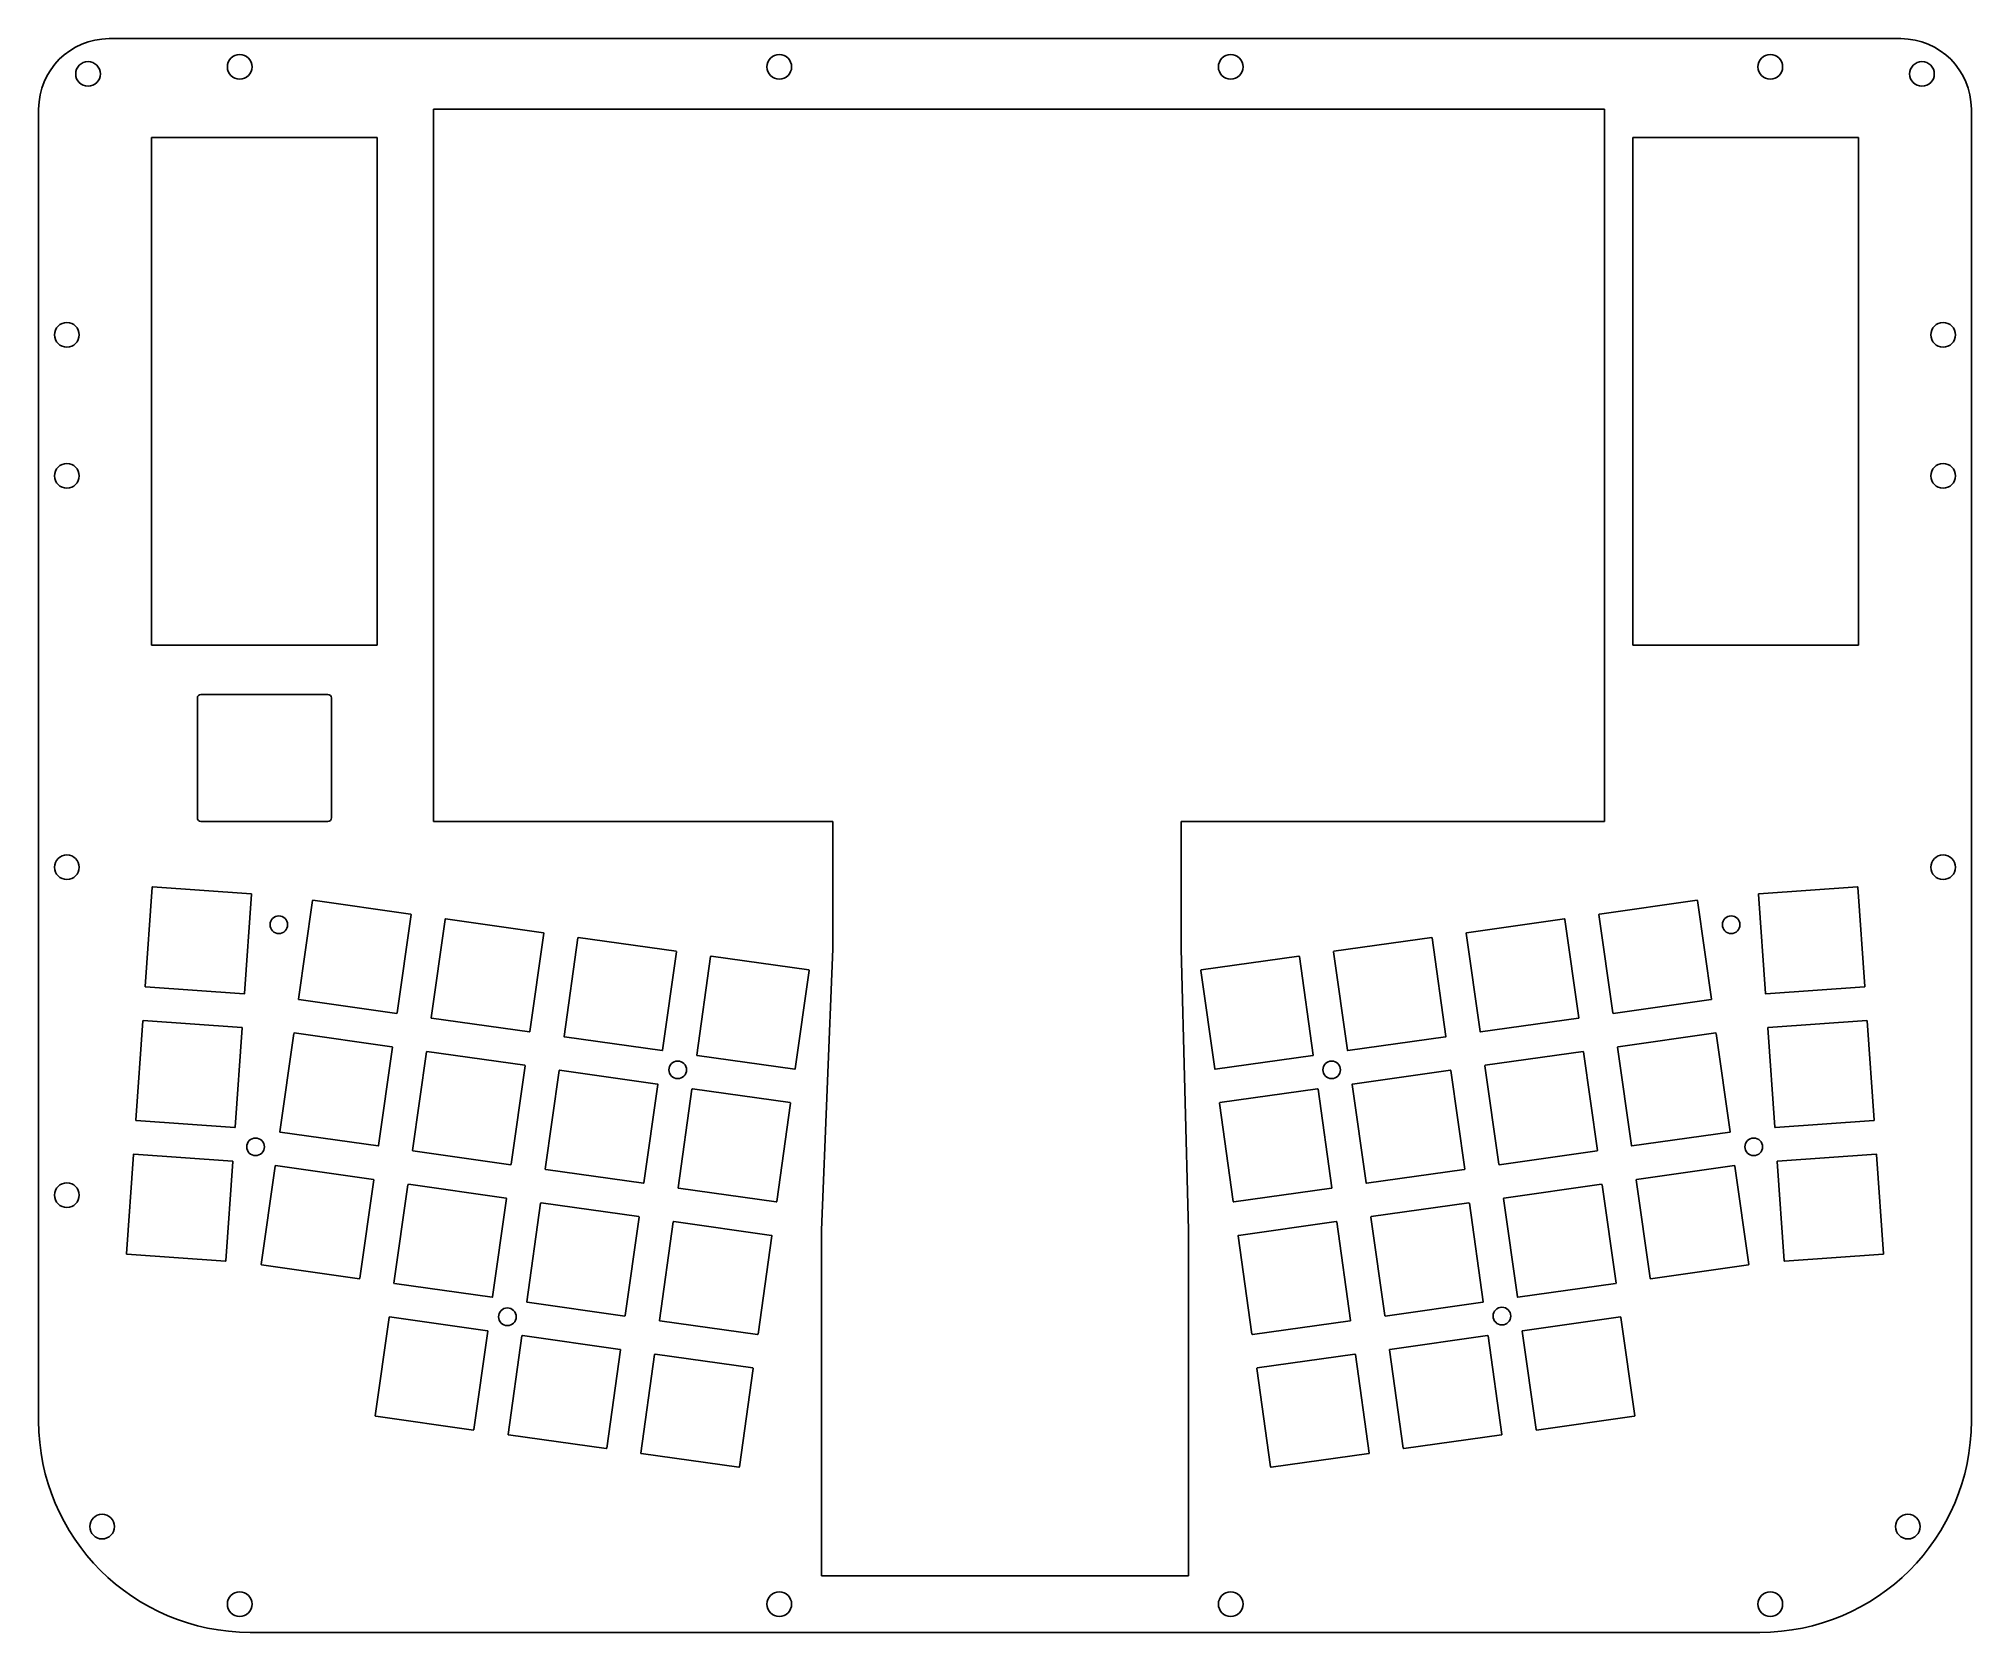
# Model space of a CAD drawing. Header units: millimetres. Extents: x -137 to 137, y -96 to 130.
import ezdxf

# ---------------------------------------------------------------- set-up
doc = ezdxf.new("R2010")
doc.units = ezdxf.units.MM
doc.layers.get('0').update_dxf_attribs({"linetype": 'CONTINUOUS'})

msp = doc.modelspace()

# ---------------------------------------------------------------- linework, layer by layer
for p, q in [((-127, 130), (127, 130)), ((-137, -66), (-137, 120)), ((-81, 19), (-81, 120)), ((-81, 120), (85, 120)), ((85, 120), (85, 19)), ((137, 120), (137, -66)), ((-121, 44), (-121, 116)), ((-121, 116), (-89, 116)), ((-89, 116), (-89, 44)), ((89, 44), (89, 116)), ((89, 116), (121, 116)), ((121, 116), (121, 44)), ((-89, 44), (-121, 44)), ((121, 44), (89, 44)), ((-114.5, 19.5), (-114.5, 36.5)), ((-114, 37), (-96, 37)), ((-95.5, 36.5), (-95.5, 19.5)), ((-96, 19), (-114, 19)), ((-24.41, 19), (-81, 19)), ((-24.41, 0.91), (-24.41, 19)), ((24.98, 0.91), (24.98, 19)), ((85, 19), (24.98, 19)), ((-121.9, -4.41), (-120.91, 9.65)), ((-120.84, 9.71), (-106.88, 8.73)), ((-106.83, 8.67), (-107.81, -5.39)), ((106.83, 8.67), (107.81, -5.39)), ((120.84, 9.71), (106.88, 8.73)), ((121.9, -4.41), (120.91, 9.65)), ((-100.15, -6.2), (-98.19, 7.76)), ((-98.12, 7.81), (-84.26, 5.86)), ((-84.21, 5.79), (-86.17, -8.16)), ((84.21, 5.79), (86.17, -8.16)), ((98.12, 7.81), (84.26, 5.86)), ((100.15, -6.2), (98.19, 7.76)), ((-81.34, -8.84), (-79.38, 5.11)), ((-79.31, 5.17), (-65.45, 3.22)), ((-65.39, 3.15), (-67.36, -10.81)), ((65.39, 3.15), (67.36, -10.81)), ((79.31, 5.17), (65.45, 3.22)), ((81.34, -8.84), (79.38, 5.11)), ((-62.52, -11.49), (-60.56, 2.47)), ((-60.49, 2.52), (-46.63, 0.58)), ((-46.58, 0.51), (-48.54, -13.45)), ((-26, -38.95), (-24.41, 0.91)), ((24.98, 0.91), (26, -38.95)), ((46.58, 0.51), (48.54, -13.45)), ((60.49, 2.52), (46.63, 0.58)), ((62.52, -11.49), (60.56, 2.47)), ((-43.71, -14.13), (-41.75, -0.17)), ((-41.68, -0.12), (-27.82, -2.07)), ((-27.76, -2.14), (-29.73, -16.1)), ((27.76, -2.14), (29.73, -16.1)), ((41.68, -0.12), (27.82, -2.07)), ((43.71, -14.13), (41.75, -0.17)), ((-107.88, -5.45), (-121.84, -4.48)), ((107.88, -5.45), (121.84, -4.48)), ((-86.24, -8.22), (-100.1, -6.27)), ((86.24, -8.22), (100.1, -6.27)), ((-123.22, -23.36), (-122.24, -9.3)), ((-122.17, -9.24), (-108.21, -10.22)), ((-108.15, -10.29), (-109.13, -24.35)), ((-67.43, -10.86), (-81.29, -8.91)), ((67.43, -10.86), (81.29, -8.91)), ((108.15, -10.29), (109.13, -24.35)), ((122.17, -9.24), (108.21, -10.22)), ((123.22, -23.36), (122.24, -9.3)), ((-102.8, -25.01), (-100.84, -11.06)), ((-100.77, -11), (-86.91, -12.95)), ((-86.85, -13.02), (-88.82, -26.98)), ((-81.95, -13.65), (-68.09, -15.59)), ((-48.61, -13.51), (-62.47, -11.56)), ((48.61, -13.51), (62.47, -11.56)), ((81.95, -13.65), (68.09, -15.59)), ((86.85, -13.02), (88.82, -26.98)), ((100.77, -11), (86.91, -12.95)), ((102.8, -25.01), (100.84, -11.06)), ((-83.98, -27.66), (-82.02, -13.7)), ((-68.04, -15.67), (-70, -29.62)), ((-65.17, -30.3), (-63.21, -16.34)), ((-63.14, -16.29), (-49.28, -18.24)), ((-29.8, -16.15), (-43.66, -14.2)), ((29.8, -16.15), (43.66, -14.2)), ((63.14, -16.29), (49.28, -18.24)), ((65.17, -30.3), (63.21, -16.34)), ((68.04, -15.67), (70, -29.62)), ((83.98, -27.66), (82.02, -13.7)), ((-49.22, -18.31), (-51.19, -32.27)), ((-46.35, -32.95), (-44.39, -18.99)), ((-44.32, -18.94), (-30.46, -20.88)), ((44.32, -18.94), (30.46, -20.88)), ((46.35, -32.95), (44.39, -18.99)), ((49.22, -18.31), (51.19, -32.27)), ((-30.41, -20.95), (-32.37, -34.91)), ((30.41, -20.95), (32.37, -34.91)), ((-109.2, -24.41), (-123.16, -23.43)), ((109.2, -24.41), (123.16, -23.43)), ((-88.89, -27.03), (-102.74, -25.08)), ((88.89, -27.03), (102.74, -25.08)), ((-124.55, -42.32), (-123.56, -28.26)), ((-123.5, -28.2), (-109.53, -29.17)), ((-109.48, -29.24), (-110.46, -43.3)), ((-105.44, -43.83), (-103.48, -29.87)), ((-103.41, -29.82), (-89.55, -31.77)), ((-70.07, -29.68), (-83.93, -27.73)), ((70.07, -29.68), (83.93, -27.73)), ((103.41, -29.82), (89.55, -31.77)), ((105.44, -43.83), (103.48, -29.87)), ((109.48, -29.24), (110.46, -43.3)), ((123.5, -28.2), (109.53, -29.17)), ((124.55, -42.32), (123.56, -28.26)), ((-89.5, -31.84), (-91.46, -45.79)), ((-86.63, -46.47), (-84.67, -32.52)), ((-84.59, -32.46), (-70.74, -34.41)), ((-51.26, -32.32), (-65.11, -30.37)), ((51.26, -32.32), (65.11, -30.37)), ((84.59, -32.46), (70.74, -34.41)), ((86.63, -46.47), (84.67, -32.52)), ((89.5, -31.84), (91.46, -45.79)), ((-70.68, -34.48), (-72.64, -48.44)), ((-67.81, -49.12), (-65.85, -35.16)), ((-65.78, -35.11), (-51.92, -37.05)), ((-32.44, -34.96), (-46.3, -33.02)), ((32.44, -34.96), (46.3, -33.02)), ((65.78, -35.11), (51.92, -37.05)), ((67.81, -49.12), (65.85, -35.16)), ((70.68, -34.48), (72.64, -48.44)), ((-51.87, -37.12), (-53.83, -51.08)), ((-49, -51.76), (-47.04, -37.8)), ((-46.96, -37.75), (-33.11, -39.7)), ((46.96, -37.75), (33.11, -39.7)), ((49, -51.76), (47.04, -37.8)), ((51.87, -37.12), (53.83, -51.08)), ((-33.05, -39.77), (-35.01, -53.73)), ((-26, -88), (-26, -38.95)), ((26, -38.95), (26, -88)), ((33.05, -39.77), (35.01, -53.73)), ((-110.53, -43.36), (-124.49, -42.38)), ((110.53, -43.36), (124.49, -42.38)), ((-91.53, -45.85), (-105.39, -43.9)), ((-72.72, -48.49), (-86.57, -46.54)), ((72.72, -48.49), (86.57, -46.54)), ((91.53, -45.85), (105.39, -43.9)), ((-53.9, -51.14), (-67.76, -49.19)), ((53.9, -51.14), (67.76, -49.19)), ((-89.27, -65.29), (-87.31, -51.33)), ((-87.24, -51.28), (-73.38, -53.22)), ((-35.09, -53.78), (-48.94, -51.83)), ((35.09, -53.78), (48.94, -51.83)), ((87.24, -51.28), (73.38, -53.22)), ((89.27, -65.29), (87.31, -51.33)), ((-73.33, -53.3), (-75.29, -67.25)), ((-70.46, -67.93), (-68.5, -53.97)), ((-68.42, -53.92), (-54.57, -55.87)), ((68.42, -53.92), (54.57, -55.87)), ((70.46, -67.93), (68.5, -53.97)), ((73.33, -53.3), (75.29, -67.25)), ((-54.51, -55.94), (-56.47, -69.9)), ((-51.64, -70.58), (-49.68, -56.62)), ((-49.61, -56.57), (-35.75, -58.51)), ((49.61, -56.57), (35.75, -58.51)), ((51.64, -70.58), (49.68, -56.62)), ((54.51, -55.94), (56.47, -69.9)), ((-35.7, -58.58), (-37.66, -72.54)), ((35.7, -58.58), (37.66, -72.54)), ((-75.36, -67.31), (-89.22, -65.36)), ((75.36, -67.31), (89.22, -65.36)), ((-56.55, -69.95), (-70.4, -68)), ((56.55, -69.95), (70.4, -68)), ((-37.73, -72.59), (-51.59, -70.65)), ((37.73, -72.59), (51.59, -70.65)), ((26, -88), (-26, -88)), ((107, -96), (-107, -96))]:
    msp.add_line(p, q)
for centre, radius in [((-130, 125), 1.75), ((-108.5, 126), 1.75), ((-32, 126), 1.75), ((32, 126), 1.75), ((108.5, 126), 1.75), ((130, 125), 1.75), ((-133, 88), 1.75), ((133, 88), 1.75), ((-133, 68), 1.75), ((133, 68), 1.75), ((-133, 12.5), 1.75), ((133, 12.5), 1.75), ((-102.95, 4.35), 1.25), ((102.95, 4.35), 1.25), ((-46.4, -16.23), 1.25), ((46.31, -16.23), 1.25), ((-106.25, -27.15), 1.25), ((106.15, -27.15), 1.25), ((-133, -34), 1.75), ((-70.55, -51.25), 1.25), ((70.45, -51.15), 1.25), ((-128, -81), 1.75), ((128, -81), 1.75), ((-108.5, -92), 1.75), ((-32, -92), 1.75), ((32, -92), 1.75), ((108.5, -92), 1.75)]:
    msp.add_circle(centre, radius)
for centre, radius, start, end in [((-127, 120), 10, 90, 180), ((127, 120), 10, 0, 90), ((-114, 36.5), 0.5, 90, 180), ((-96, 36.5), 0.5, 0, 90), ((-114, 19.5), 0.5, 180, 270), ((-96, 19.5), 0.5, -90, 0), ((-120.85, 9.65), 0.0629, 86.157, 175.9966), ((-106.89, 8.67), 0.0629, -3.9987, 85.9999), ((106.89, 8.67), 0.0629, 94.0001, 183.9987), ((120.85, 9.65), 0.0629, 4.0034, 93.843), ((-98.13, 7.75), 0.0629, 81.9817, 172.0001), ((-84.27, 5.8), 0.0629, -8.0644, 82), ((84.27, 5.8), 0.0629, 98, 188.0644), ((98.13, 7.75), 0.0629, 7.9999, 98.0183), ((-79.32, 5.11), 0.0629, 81.9817, 172.0001), ((-65.46, 3.16), 0.0629, -7.9999, 81.9355), ((65.46, 3.16), 0.0629, 98.0645, 187.9999), ((79.32, 5.11), 0.0629, 7.9999, 98.0183), ((-60.5, 2.46), 0.0629, 81.9817, 172.0001), ((-46.64, 0.51), 0.0629, -7.9999, 81.9308), ((46.64, 0.51), 0.0629, 98.0692, 187.9999), ((60.5, 2.46), 0.0629, 7.9999, 98.0183), ((-41.68, -0.18), 0.0629, 81.9838, 172.0001), ((-27.83, -2.13), 0.063, -7.9999, 81.9277), ((27.83, -2.13), 0.063, 98.0723, 187.9999), ((41.68, -0.18), 0.0629, 7.9999, 98.0162), ((-121.83, -4.41), 0.0629, 175.9966, 266.5851), ((-107.87, -5.39), 0.063, 266, 355.9747), ((107.87, -5.39), 0.063, 184.0253, 274), ((121.83, -4.41), 0.0629, -86.5851, 4.0034), ((-100.09, -6.21), 0.063, 172.0307, 262), ((-86.23, -8.15), 0.063, 262, 352.0024), ((86.23, -8.15), 0.063, 187.9976, 278), ((100.09, -6.21), 0.063, -82, 7.9693), ((-122.17, -9.31), 0.0629, 86.1432, 176.0006), ((-108.21, -10.28), 0.0629, -3.931, 85.9999), ((-81.28, -8.85), 0.063, 172.0305, 262.0002), ((-67.42, -10.8), 0.063, 262.0002, 351.9199), ((67.42, -10.8), 0.063, 188.0801, 277.9998), ((81.28, -8.85), 0.063, -82.0002, 7.9695), ((108.21, -10.28), 0.0629, 94.0001, 183.931), ((122.17, -9.31), 0.0629, 3.9994, 93.8568), ((-100.77, -11.06), 0.063, 82.1008, 171.9997), ((-86.92, -13.01), 0.063, -7.9999, 81.92), ((-81.96, -13.71), 0.063, 82.0229, 172.0001), ((-62.46, -11.5), 0.063, 172.0229, 262), ((-48.6, -13.44), 0.063, 262, 351.9201), ((48.6, -13.44), 0.063, 188.0799, 278), ((62.46, -11.5), 0.063, -82, 7.9771), ((81.96, -13.71), 0.063, 7.9999, 97.9771), ((86.92, -13.01), 0.063, 98.08, 187.9999), ((100.77, -11.06), 0.063, 8.0003, 97.8992), ((-68.1, -15.66), 0.0629, -8.08, 82.0001), ((-63.14, -16.35), 0.0629, 82.0001, 172.0229), ((-43.65, -14.14), 0.063, 172.0229, 262), ((-29.79, -16.09), 0.063, 262, 351.9201), ((29.79, -16.09), 0.063, 188.0799, 278), ((43.65, -14.14), 0.063, -82, 7.9771), ((63.14, -16.35), 0.0629, 7.9771, 97.9999), ((68.1, -15.66), 0.0629, 97.9999, 188.08), ((-49.29, -18.3), 0.063, -7.9999, 81.92), ((-44.33, -19), 0.0629, 82.0001, 172.0229), ((44.33, -19), 0.0629, 7.9771, 97.9999), ((49.29, -18.3), 0.063, 98.08, 187.9999), ((-30.47, -20.95), 0.063, -7.9999, 81.92), ((30.47, -20.95), 0.063, 98.08, 187.9999), ((-123.16, -23.37), 0.0625, 175.5946, 266.0001), ((-109.2, -24.34), 0.063, 266.0001, 355.9843), ((109.2, -24.34), 0.063, 184.0157, 273.9999), ((123.16, -23.37), 0.0625, -86.0001, 4.4054), ((-102.74, -25.02), 0.063, 172.1009, 261.9996), ((-88.88, -26.97), 0.0629, 261.9996, 352.0233), ((88.88, -26.97), 0.0629, 187.9767, 278.0004), ((102.74, -25.02), 0.063, -81.9996, 7.8991), ((-123.5, -28.26), 0.0629, 86.1529, 176.0006), ((-109.54, -29.24), 0.0629, -4.0002, 86.0691), ((-103.42, -29.88), 0.063, 82.1008, 171.9997), ((-83.92, -27.67), 0.063, 172.0229, 262), ((-70.06, -29.61), 0.0629, 261.92, 352.0001), ((70.06, -29.61), 0.0629, 187.9999, 278.08), ((83.92, -27.67), 0.063, -82, 7.9771), ((103.42, -29.88), 0.063, 8.0003, 97.8992), ((109.54, -29.24), 0.0629, 93.9309, 184.0002), ((123.5, -28.26), 0.0629, 3.9994, 93.8471), ((-89.56, -31.83), 0.063, -7.9999, 81.92), ((-84.6, -32.52), 0.063, 82.1008, 171.9997), ((-65.11, -30.31), 0.063, 172.0229, 262), ((-51.25, -32.26), 0.063, 262, 351.9201), ((51.25, -32.26), 0.063, 188.0799, 278), ((65.11, -30.31), 0.063, -82, 7.9771), ((84.6, -32.52), 0.063, 8.0003, 97.8992), ((89.56, -31.83), 0.063, 98.08, 187.9999), ((-70.75, -34.47), 0.0629, -8.08, 82.0001), ((-65.79, -35.17), 0.063, 82.0229, 172.0001), ((-46.29, -32.95), 0.0629, 172.0001, 262.0229), ((-32.43, -34.9), 0.0629, 262, 352.0229), ((32.43, -34.9), 0.0629, 187.9771, 278), ((46.29, -32.95), 0.0629, -82.0229, 7.9999), ((65.79, -35.17), 0.063, 7.9999, 97.9771), ((70.75, -34.47), 0.0629, 97.9999, 188.08), ((-51.93, -37.12), 0.063, -7.9999, 81.92), ((-46.97, -37.81), 0.063, 82.0229, 172.0001), ((46.97, -37.81), 0.063, 7.9999, 97.9771), ((51.93, -37.12), 0.063, 98.08, 187.9999), ((-33.12, -39.76), 0.0629, -8.08, 82.0001), ((33.12, -39.76), 0.0629, 97.9999, 188.08), ((-124.48, -42.32), 0.0625, 175.6791, 265.9999), ((-110.52, -43.3), 0.063, 265.9999, 355.9845), ((-105.38, -43.84), 0.063, 172.1005, 262), ((105.38, -43.84), 0.063, -82, 7.8995), ((110.52, -43.3), 0.063, 184.0155, 274.0001), ((124.48, -42.32), 0.0625, -85.9999, 4.3209), ((-91.52, -45.78), 0.063, 262, 351.9201), ((-86.57, -46.48), 0.0629, 171.9997, 262.0233), ((86.57, -46.48), 0.0629, -82.0233, 8.0003), ((91.52, -45.78), 0.063, 188.0799, 278), ((-72.71, -48.43), 0.063, 262, 351.9201), ((-67.75, -49.13), 0.0629, 172.0001, 262.0229), ((67.75, -49.13), 0.0629, -82.0229, 7.9999), ((72.71, -48.43), 0.063, 188.0799, 278), ((-87.25, -51.34), 0.0629, 82, 172.0229), ((-53.89, -51.07), 0.0629, 262, 352.0229), ((-48.93, -51.77), 0.063, 172.0229, 262), ((48.93, -51.77), 0.063, -82, 7.9771), ((53.89, -51.07), 0.0629, 187.9771, 278), ((87.25, -51.34), 0.0629, 7.9771, 98), ((-73.39, -53.29), 0.0629, -8.0003, 82.0232), ((-68.43, -53.98), 0.0628, 82.0001, 172.1004), ((-35.08, -53.72), 0.0629, 262, 352.0229), ((35.08, -53.72), 0.0629, 187.9771, 278), ((68.43, -53.98), 0.0628, 7.8996, 97.9999), ((73.39, -53.29), 0.0629, 97.9768, 188.0003), ((-54.57, -55.93), 0.0629, -8.08, 82.0001), ((-49.62, -56.63), 0.0629, 81.9979, 171.9997), ((49.62, -56.63), 0.0629, 8.0003, 98.0021), ((54.57, -55.93), 0.0629, 97.9999, 188.08), ((-35.76, -58.58), 0.063, -7.9999, 81.92), ((35.76, -58.58), 0.063, 98.08, 187.9999), ((-89.21, -65.3), 0.063, 172.0229, 262), ((89.21, -65.3), 0.063, -82, 7.9771), ((-107, -66), 30, 180, 270), ((-75.35, -67.24), 0.063, 262, 351.9201), ((-70.39, -67.94), 0.063, 172.0229, 262), ((70.39, -67.94), 0.063, -82, 7.9771), ((75.35, -67.24), 0.063, 188.0799, 278), ((107, -66), 30, -90, 0), ((-56.54, -69.89), 0.0629, 262, 352.0229), ((-51.58, -70.58), 0.063, 172.0229, 262), ((51.58, -70.58), 0.063, -82, 7.9771), ((56.54, -69.89), 0.0629, 187.9771, 278), ((-37.72, -72.53), 0.0629, 262, 352.0229), ((37.72, -72.53), 0.0629, 187.9771, 278)]:
    msp.add_arc(centre, radius, start, end)

doc.saveas('drawing.dxf')
